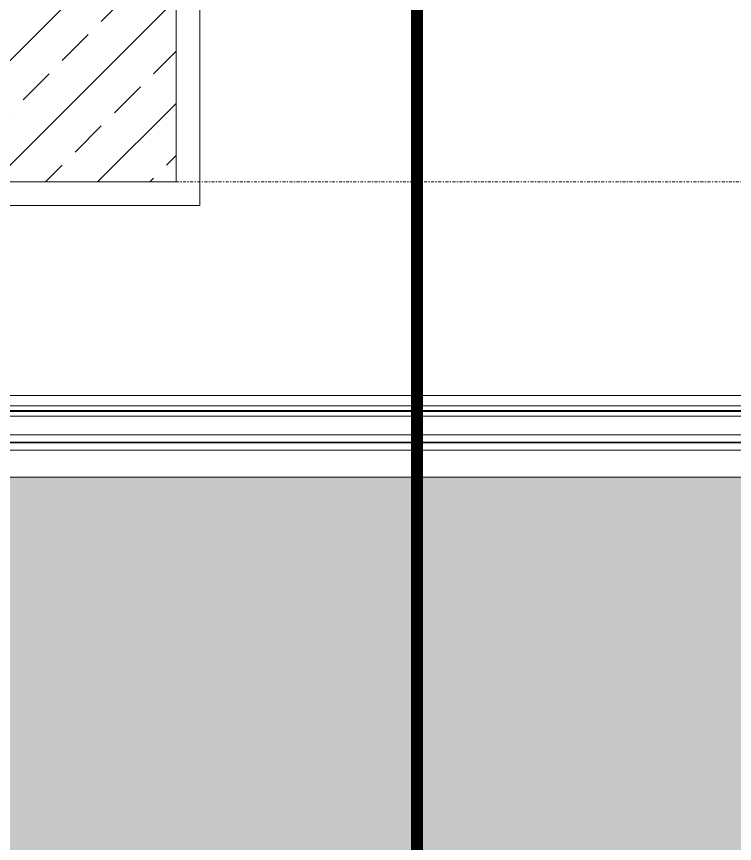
# Model space of a CAD drawing. Extents: x -1439 to 23780, y -1362 to 4476.
# Drawn here: x 1949 to 2009.8, y 289 to 359 of the extents above; entities that cross this region are included whole.
import ezdxf

# ---------------------------------------------------------------- set-up
doc = ezdxf.new("R2010")
doc.units = 0
doc.header["$MEASUREMENT"] = 0
doc.linetypes.add('Audi$0$DASHDOT2', pattern=[0.5, 0.25, -0.125, 0, -0.125])
doc.linetypes.add('Audi$0$HIDDEN2', pattern=[4.7625, 3.175, -1.5875])
doc.layers.get('0').update_dxf_attribs({"color": 9, "lineweight": 9})
for name, color, linetype, lineweight in [('Audi$0$01', 8, 'Continuous', 9), ('Audi$0$06C', 8, 'Continuous', 9), ('Audi$0$06D', 8, 'Continuous', 9), ('Audi$0$09', 8, 'Continuous', 9), ('Audi$0$09W', 8, 'Continuous', 9), ('Audi$0$10', 8, 'Continuous', 9), ('Audi$0$14', 8, 'Continuous', 9), ('Audi$0$15', 8, 'Continuous', 9), ('Audi$0$21', 8, 'Continuous', 9), ('Audi$0$24', 8, 'Audi$0$DASHDOT2', 9)]:
    doc.layers.add(name, color=color, linetype=linetype, lineweight=lineweight)

# ---------------------------------------------------------------- blocks, each defined once
blk = doc.blocks.new('*U552')
at = {"layer": 'Audi$0$15'}
for p, q in [((-1.469, -18.947), (-204.743, -18.947)), ((-1.469, -19.347), (-204.743, -19.347)), ((-1.469, -19.423), (-204.743, -19.423)), ((1.469, -18.947), (62.699, -18.947)), ((1.469, -19.347), (62.699, -19.347)), ((1.469, -19.423), (62.699, -19.423)), ((-1.469, -19.823), (-204.743, -19.823)), ((1.469, -19.823), (62.699, -19.823)), ((-1.469, -21.423), (-204.743, -21.423)), ((1.469, -21.423), (62.699, -21.423)), ((-1.469, -22.023), (-204.743, -22.023)), ((-1.469, -22.099), (-204.743, -22.099)), ((1.469, -22.023), (62.699, -22.023)), ((1.469, -22.099), (62.699, -22.099)), ((-1.469, -22.699), (-204.743, -22.699)), ((1.469, -22.699), (62.699, -22.699))]:
    blk.add_line(p, q, dxfattribs=at)
blk = doc.blocks.new('Audi$0$p-kolon_80x80')
at = {"layer": 'Audi$0$09W'}
h = blk.add_hatch(dxfattribs=at)
h.set_pattern_fill('ANSI33', color=256, scale=25, style=0)
h.set_pattern_definition([(45, (-1222.5, -385), (-4.419417, 4.419417), []), (45, (-1218.0806, -385), (-4.419417, 4.419417), [3.125, -1.5625])])
h.paths.add_polyline_path([(-40, -40), (40, -40), (40, 40), (-40, 40)])
blk.add_lwpolyline([(-40, -40), (40, -40), (40, 40), (-40, 40)], close=True)
blk = doc.blocks.new('Audi$0$P-AKS_AUDI')
at = {"layer": 'Audi$0$24'}
blk.add_lwpolyline([(-3840, -2440), (360, -2440)], dxfattribs=at)
blk = doc.blocks.new('Audi$0$p-zemin kat')
at = {"layer": 'Audi$0$09'}
h = blk.add_hatch(dxfattribs=at)
h.set_pattern_fill('SQUARE', color=252, scale=20, style=0)
h.paths.add_polyline_path([(1719.557, 285), (3319.5, 285), (3319.5, 320), (1719.669, 320)])
at = {"layer": 'Audi$0$06D'}
for points in [[(3319.5, 326.925), (1724.228, 326.925)], [(1719.669, 320), (3319.5, 320)]]:
    blk.add_lwpolyline(points, dxfattribs=at)
blk.add_lwpolyline([(1719.557, 285), (3319.5, 285), (3319.5, 320), (1719.669, 320)], close=True, dxfattribs=at)
at = {"layer": 'Audi$0$14'}
blk.add_lwpolyline([(1880.5, 343), (1964.5, 343), (1964.5, 427), (1880.5, 427)], close=True, dxfattribs=at)
at = {"layer": 'Audi$0$01'}
blk.add_blockref('Audi$0$p-kolon_80x80', (1922.5, 385), dxfattribs=at)
at = {"layer": 'Audi$0$10'}
for p in [(1922.5, 345), (2155.833, 345)]:
    blk.add_blockref('*U552', p, dxfattribs=at)
at = {"layer": 'Audi$0$24'}
blk.add_blockref('Audi$0$P-AKS_AUDI', (4722.5, 2785), dxfattribs=at)

msp = doc.modelspace()

# ---------------------------------------------------------------- linework, layer by layer
at = {"layer": 'Audi$0$06C', "linetype": 'Continuous', "lineweight": 0}
msp.add_arc((4088.573, -323.374), 2330, 153.717168, 163.793613, dxfattribs=at)
at = {"layer": 'Audi$0$21', "linetype": 'Audi$0$HIDDEN2', "ltscale": 0.1, "const_width": 1}
msp.add_lwpolyline([(1512.473, 758.113), (1982.899, 758.113), (1982.899, 277.938), (1512.473, 277.938)], close=True, dxfattribs=at)

# ---------------------------------------------------------------- block references
at = {"layer": 'Audi$0$10'}
msp.add_blockref('Audi$0$p-zemin kat', (0, 0), dxfattribs=at)

doc.saveas('drawing.dxf')
